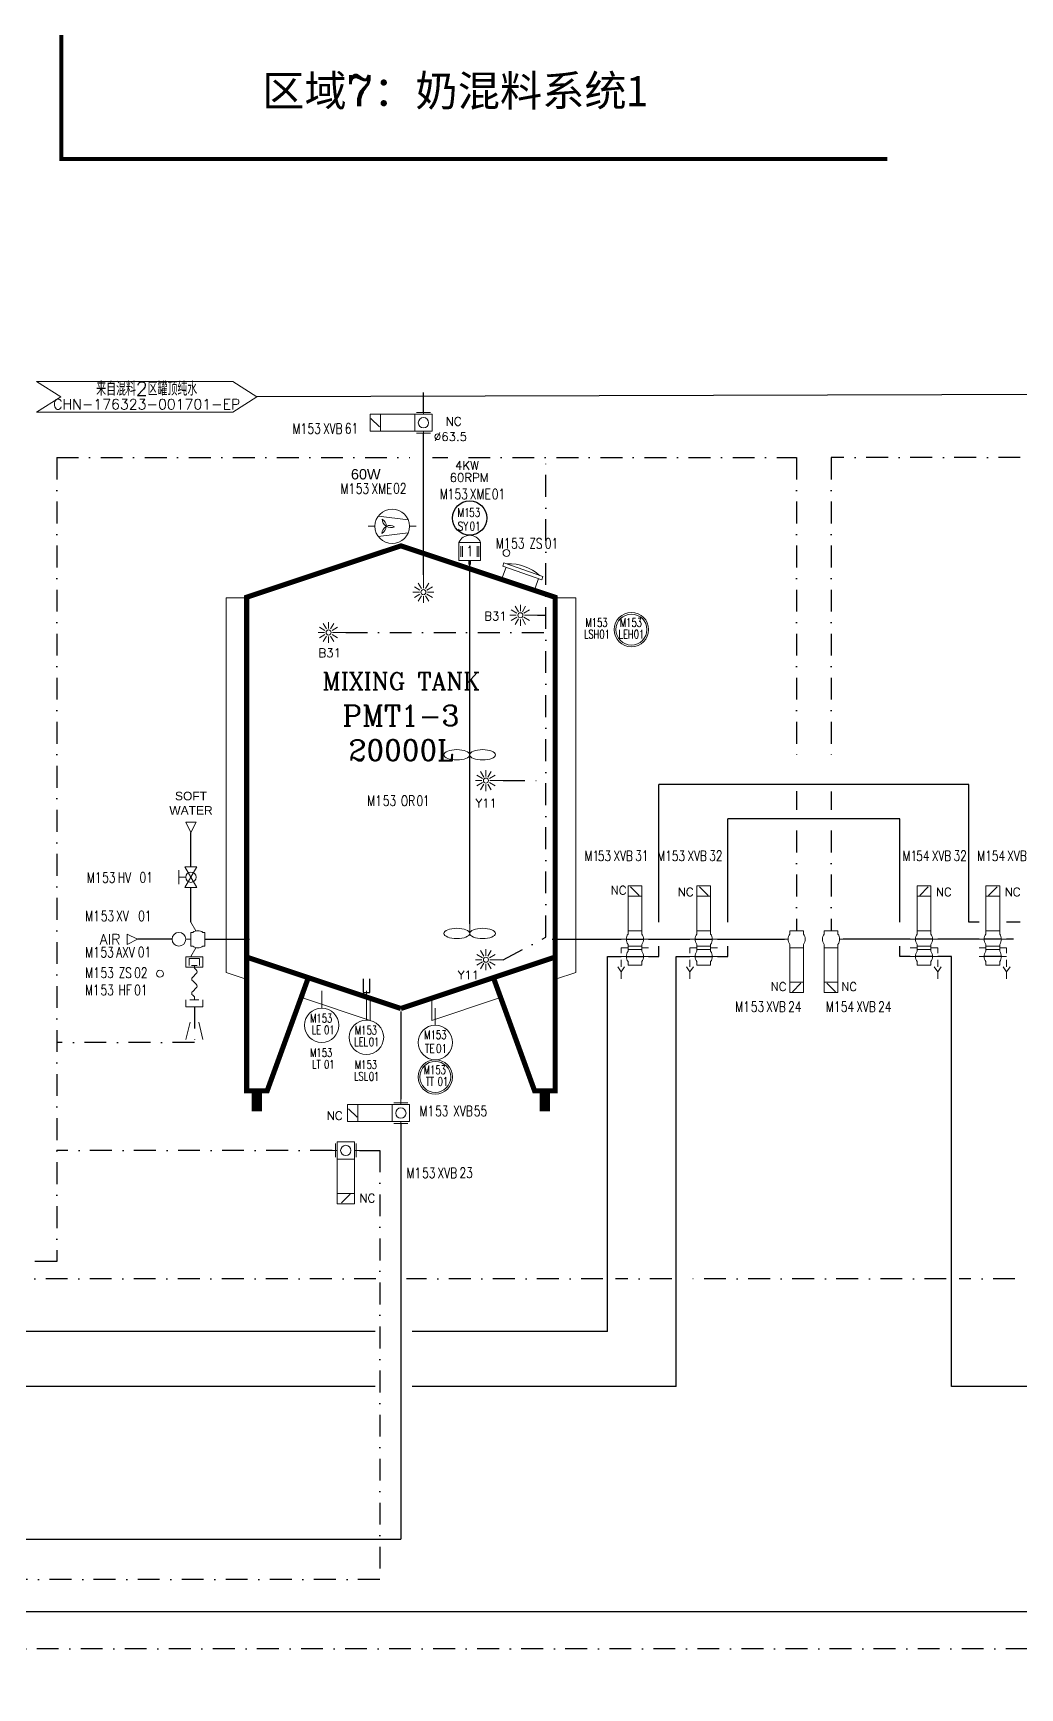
# Model space of a CAD drawing. Header units: inches. Extents: x 10153 to 11620, y 22178 to 23140.
# Drawn here: x 10843.5 to 11130.3, y 22658.9 to 23139.9 of the extents above; entities that cross this region are included whole.
import ezdxf
from ezdxf.enums import TextEntityAlignment as Align

# ---------------------------------------------------------------- set-up
doc = ezdxf.new("R2010")
doc.units = ezdxf.units.IN
doc.header["$MEASUREMENT"] = 0
doc.linetypes.add('DASHDOT2', pattern=[12.7, 6.35, -3.175, 0, -3.175])
for name, color, linetype in [('14 Pipe Water Cold', 142, 'Continuous'), ('CUVERIE', 7, 'Continuous'), ('DIAMETRE', 7, 'Continuous'), ('MATERIEL-DIVERS', 7, 'Continuous'), ('REPERES', 7, 'Continuous'), ('techn-data', 7, 'Continuous'), ('TEXTE', 7, 'Continuous'), ('TEXTES', 7, 'Continuous'), ('TUYAUTERIE-AIR INSTRUMENT', 3, 'Continuous'), ('TUYAUTERIE-EAU', 5, 'Continuous'), ('TUYAUTERIE-NEP', 4, 'DASHDOT2'), ('TUYAUTERIE-PROCESS', 30, 'Continuous'), ('TXT_FR', 7, 'Continuous'), ('VANNES', 7, 'Continuous')]:
    doc.layers.add(name, color=color, linetype=linetype)
for name, color, linetype, lineweight in [('19 Pipe Process', 30, 'Continuous', 30), ('31 Equipment', 7, 'Continuous', 9), ('33 Instruments Labels', 7, 'Continuous', 9), ('61 Revision Cloud', 1, 'Continuous', 9), ('楼板负筋文字', 7, 'Continuous', 18)]:
    doc.layers.add(name, color=color, linetype=linetype, lineweight=lineweight)
doc.layers.get('REPERES').off()
doc.styles.add('ROMANC', font='romanc')
doc.styles.add('ROMANS', font='ROMANS.SHX')
doc.styles.add('ROMANT', font='romant')
doc.styles.get("Standard").update_dxf_attribs({"font": 'arial.ttf'})
doc.styles.add('USER1', font='TXT.SHX', dxfattribs={"bigfont": 'gbcbig.shx'})
doc.dimstyles.get("Standard").update_dxf_attribs({"dimtxt": 0.18, "dimasz": 0.18, "dimexe": 0.18, "dimexo": 0.0625, "dimgap": 0.09, "dimtad": 0, "dimtih": 1, "dimtoh": 1, "dimdec": 4, "dimzin": 0, "dimdsep": 46, "dimtxsty": 'Standard', "dimcen": 0.09, "dimadec": 0, "dimazin": 0, "dimtfac": 1, "dimtdec": 4, "dimtofl": 0, "dimtmove": 0, "dimatfit": 3, "dimfxl": 0, "dimtolj": 1, "dimtzin": 0, "dimarcsym": 0})

# ---------------------------------------------------------------- blocks, each defined once
blk = doc.blocks.new('APV-TNK-INSULAT-12')
at = {"layer": '31 Equipment', "color": 7}
for p, q in [((-24.95, 67), (-28.22, 67)), ((-28.22, 67), (-28.22, 6.51)), ((24.95, 67), (28.22, 67)), ((28.22, 67), (28.22, 6.51)), ((-28.22, 6.51), (-24.95, 5.42)), ((28.22, 6.51), (24.95, 5.42)), ((-15.74, 2.35), (-4.98, -1.24)), ((-4.98, -1.24), (-4.98, 2.26)), ((15.74, 2.35), (4.98, -1.24)), ((4.98, -1.24), (4.98, 2.26))]:
    blk.add_line(p, q, dxfattribs=at)
at = {"layer": '31 Equipment'}
for p, q in [((-24.95, 5.42), (-24.95, 67)), ((24.95, 5.42), (24.95, 67)), ((-15.74, 2.35), (-14.94, 5.58)), ((-14.94, 5.58), (-4.98, 2.26)), ((14.94, 5.58), (4.98, 2.26)), ((15.74, 2.35), (14.94, 5.58))]:
    blk.add_line(p, q, dxfattribs=at)
at = {"layer": '31 Equipment', "ltscale": 38}
blk.add_point((0, 0), dxfattribs=at)
blk = doc.blocks.new('APV-TNK-ACC-MANHOLE-1')
at = {"layer": '31 Equipment'}
for p, q in [((-6, 3), (-6, 4)), ((-6, 4), (6, 4)), ((-6, 3), (6, 3)), ((-5, 0), (-5, 3)), ((5, 3), (5, 0)), ((6, 3), (6, 4))]:
    blk.add_line(p, q, dxfattribs=at)
blk.add_arc((0, -8), 13, 67.3801, 112.6199, dxfattribs=at)
blk = doc.blocks.new('APV-VLV-DSEAT-SDE44-3')
at = {"layer": '31 Equipment', "ltscale": 38}
for p, q in [((1.25, 20.25), (-1.25, 17.75)), ((-2.5, 5), (-4, 5)), ((-2, 7.5), (-2, 6.5)), ((2, 7.5), (2, 6.5)), ((2.5, 5), (4, 5)), ((-2, 2.5), (-4, 2.5)), ((-2.5, 0), (-4, 0)), ((2, 2.5), (4, 2.5)), ((2.5, 0), (4, 0)), ((4, 2.5), (4, 1)), ((-2, -2.5), (-2, -1.5)), ((2, -2.5), (2, -1.5)), ((4, -4.5), (3, -3)), ((4, -1), (4, -3)), ((5, -3), (4, -4.5)), ((4, -4.5), (4, -6.5))]:
    blk.add_line(p, q, dxfattribs=at)
at = {"layer": '31 Equipment', "lineweight": 30}
for p, q in [((2.5, 5), (-2.5, 5)), ((2.5, 0), (-2.5, 0))]:
    blk.add_line(p, q, dxfattribs=at)
at = {"layer": '31 Equipment'}
for p, q in [((-2, 3), (-2, 3.5)), ((-2, 1.5), (-2, 2.5)), ((2, 3), (2, 3.5)), ((2, 1.5), (2, 2.5)), ((-2, -2.5), (2, -2.5))]:
    blk.add_line(p, q, dxfattribs=at)
at = {"layer": '31 Equipment', "ltscale": 38}
for points in [[(-2, 17.5), (2, 17.5), (2, 20.5), (-2, 20.5)], [(-2, 7.5), (2, 7.5), (2, 17.5), (-2, 17.5)], [(-2, 3), (2, 3), (2, 2), (-2, 2)]]:
    blk.add_lwpolyline(points, close=True, dxfattribs=at)
for centre, start, end in [((0, 5), 143.1301, 216.8699), ((0, 5), 323.1301, 36.8699), ((0, 0), 143.1301, 216.8699), ((0, 0), 323.1301, 36.8699)]:
    blk.add_arc(centre, 2.5, start, end, dxfattribs=at)
blk = doc.blocks.new('APV-VLV-SSEAT-SW41-3')
at = {"layer": '31 Equipment', "ltscale": 38}
for p, q in [((1.25, 15.25), (-1.25, 12.75)), ((-2, 2.5), (-2, 1.5)), ((2, 2.5), (2, 1.5)), ((2.5, 0), (4, 0)), ((-2, -2.5), (-2, -1.5)), ((2, -2.5), (-2, -2.5)), ((-2, -2.5), (2, -2.5)), ((0, -2.5), (0, -5)), ((2, -2.5), (2, -1.5))]:
    blk.add_line(p, q, dxfattribs=at)
for points in [[(-2, 12.5), (2, 12.5), (2, 15.5), (-2, 15.5)], [(-2, 2.5), (2, 2.5), (2, 12.5), (-2, 12.5)]]:
    blk.add_lwpolyline(points, close=True, dxfattribs=at)
for start, end in [(143.1301, 216.8699), (323.1301, 36.8699)]:
    blk.add_arc((0, 0), 2.5, start, end, dxfattribs=at)
blk = doc.blocks.new('APV-TNK-GEN-11')
at = {"layer": '31 Equipment', "color": 7}
for points, const_width in [([(-14.94, 21.58), (-21.58, 3.32), (-24.9, 3.32), (-24.9, 83), (0, 91.3), (24.9, 83), (24.9, 3.32), (21.58, 3.32), (14.94, 21.58)], 0.83), ([(-24.9, 24.9), (0, 16.6)], 0.83), ([(24.9, 24.9), (0, 16.6)], 0.83), ([(-23.24, 3.32), (-23.24, 0)], 1.66), ([(23.24, 3.32), (23.24, 0)], 1.66)]:
    blk.add_lwpolyline(points, dxfattribs=dict(at, const_width=const_width))
at = {"layer": '31 Equipment', "ltscale": 38}
blk.add_point((0, 16), dxfattribs=at)
blk = doc.blocks.new('APV-INS-F-L-LS')
at = {"layer": '31 Equipment'}
for radius in [5, 4.5]:
    blk.add_circle((0, 0), radius, dxfattribs=at)
at = {"layer": '33 Instruments Labels', "style": 'ROMANS', "width": 0.8}
blk.add_attdef('LS?', text='', height=3, dxfattribs=at).set_placement((0, 0), align=Align.MIDDLE)
blk = doc.blocks.new('APV-INS-POS-GEN-1')
at = {"layer": '31 Equipment', "color": 5}
blk.add_circle((0, 0), 1, dxfattribs=at)
blk = doc.blocks.new('APV-FTG-CONX-QUICK-1')
at = {"layer": '31 Equipment'}
for p, q in [((-0.5, 2.5), (2.5, 2.5)), ((-0.5, -2.5), (-0.5, 2.5)), ((0, 1.5), (2, 1.5)), ((0, 0.83), (0, -0.83)), ((2, 1.5), (2, -1.5)), ((2.5, 2.5), (2.5, -2.5)), ((2.5, -2.5), (-0.5, -2.5)), ((0, -0.83), (0, -0.83)), ((2, -1.5), (0, -1.5))]:
    blk.add_line(p, q, dxfattribs=at)
blk = doc.blocks.new('APV-FTG-CONX-HOSE-1')
at = {"layer": '31 Equipment'}
for p, q in [((-4.17, 0), (-5, 0)), ((4.17, 0), (5, 0))]:
    blk.add_line(p, q, dxfattribs=at)
for points in [[(-4.17, 0), (-3.63, 0.5), (-3.42, 0.71), (-3.13, 0.79), (-2.83, 0.71), (-2.58, 0.5), (-1.54, -0.5), (-1.33, -0.71), (-1.04, -0.79), (-0.75, -0.71), (-0.5, -0.5), (0, 0)], [(0, 0), (0.54, 0.5), (0.75, 0.71), (1.04, 0.79), (1.33, 0.71), (1.58, 0.5), (2.62, -0.5), (2.83, -0.71), (3.12, -0.79), (3.42, -0.71), (3.67, -0.5), (4.17, 0)]]:
    blk.add_lwpolyline(points, dxfattribs=at)
blk = doc.blocks.new('APV-FTG-CONX-SCREWED-1')
at = {"layer": '31 Equipment'}
for p, q in [((0, 2.5), (2, 2.5)), ((0, 1.33), (0, -1.33)), ((2, 2.5), (2, -2.5)), ((0, -1.33), (0, -1.33)), ((2, -2.5), (0, -2.5))]:
    blk.add_line(p, q, dxfattribs=at)
blk = doc.blocks.new('APV-FCE-GEN-REDCON-1')
at = {"layer": '31 Equipment', "color": 7}
for p, q in [((-2.5, 2.5), (2.5, 1.25)), ((2.5, 1.25), (2.5, 1.25)), ((2.5, -1.25), (-2.5, -2.5))]:
    blk.add_line(p, q, dxfattribs=at)
blk = doc.blocks.new('APV-SIGN-ARW-FLOW-1')
at = {"layer": '31 Equipment'}
for p, q in [((-1.5, -1.5), (-1.5, 1.5)), ((-1.5, 1.5), (1.5, 0)), ((1.5, 0), (-1.5, -1.5))]:
    blk.add_line(p, q, dxfattribs=at)
blk = doc.blocks.new('APV-TNK-ACC-AGIT-1')
at = {"layer": '31 Equipment'}
blk.add_line((0, 0), (0, -8), dxfattribs=at)
for centre in [(-2.5, -8), (2.5, -8)]:
    blk.add_ellipse(centre, major_axis=(-2.5, 0), ratio=0.4, dxfattribs=at)
blk = doc.blocks.new('APV-TNK-ACC-MOT-1')
at = {"layer": '31 Equipment', "color": 7}
for p, q in [((3.15, 6.4), (-3.15, 6.4)), ((-3.15, 6.4), (-3.15, 1.15)), ((-2.64, 5.35), (-2.64, 2.2)), ((-2.1, 5.35), (-2.1, 2.2)), ((2.1, 5.35), (2.1, 2.2)), ((2.66, 5.35), (2.66, 2.2)), ((3.15, 1.15), (3.15, 6.4)), ((-3.15, 1.15), (3.15, 1.15))]:
    blk.add_line(p, q, dxfattribs=at)
blk.add_arc((0, 5.09), 3.41, 22.6199, 157.3801, dxfattribs=at)
at = {"layer": '31 Equipment', "ltscale": 38}
blk.add_point((0, 0), dxfattribs=at)
at = {"layer": '31 Equipment', "color": 7}
blk.add_trace([(-0.39, 0), (0.39, 0), (-0.39, 1.15), (0.39, 1.15)], dxfattribs=at)
at = {"layer": '31 Equipment', "style": 'ROMANT', "width": 0.8}
blk.add_text('1', height=3, dxfattribs=at).set_placement((0, 3.89), align=Align.MIDDLE)
blk = doc.blocks.new('INSTR-M-L-SY')
at = {"layer": 'MATERIEL-DIVERS', "color": 7}
blk.add_circle((0, 0), 5, dxfattribs=at)
blk = doc.blocks.new('APV-VLV-BFLY-SVS-3')
at = {"layer": '31 Equipment', "ltscale": 38}
for p, q in [((1.25, 15.25), (-1.25, 12.75)), ((-2.5, 0), (-4, 0)), ((2.5, 2.5), (-2.5, 2.5)), ((-2.5, 2.5), (-2.5, -2.5)), ((2.5, -2.5), (2.5, 2.5)), ((2.5, 0), (4, 0)), ((-2.5, -2.5), (2.5, -2.5))]:
    blk.add_line(p, q, dxfattribs=at)
at = {"layer": '31 Equipment'}
for p, q in [((-3, 2), (-3, -2)), ((3, -2), (3, 2))]:
    blk.add_line(p, q, dxfattribs=at)
at = {"layer": '31 Equipment', "ltscale": 38}
for points in [[(-2.5, 12.5), (2.5, 12.5), (2.5, 15.5), (-2.5, 15.5)], [(-2.5, 2.5), (2.5, 2.5), (2.5, 12.5), (-2.5, 12.5)]]:
    blk.add_lwpolyline(points, close=True, dxfattribs=at)
blk.add_circle((0, 0), 1.5, dxfattribs=at)
blk = doc.blocks.new('APV-TNK-ACC-SPRAYBALL-1')
at = {"layer": '31 Equipment'}
for p, q in [((0, -3.81), (0, 0)), ((-1.03, -4.4), (-2.65, -3.47)), ((-0.6, -3.97), (-1.53, -2.35)), ((0.6, -3.97), (1.53, -2.35)), ((1.03, -4.4), (2.65, -3.47)), ((-1.19, -5), (-3.05, -5)), ((-1.03, -5.6), (-2.65, -6.53)), ((-0.6, -6.03), (-1.53, -7.65)), ((0, -6.19), (0, -8.05)), ((0.6, -6.03), (1.53, -7.65)), ((1.03, -5.6), (2.65, -6.53)), ((1.19, -5), (3.05, -5))]:
    blk.add_line(p, q, dxfattribs=at)
blk.add_circle((0, -5), 0.738, dxfattribs=at)
blk = doc.blocks.new('REPNORM')
at = {"layer": 'TEXTES', "style": 'ROMANS', "width": 0.75}
for tag, p in [('ZONE', (-9.75, -1.25)), ('SOUSZONE', (-5.25, -1.25)), ('ELEMENT', (0, -1.25)), ('NUM', (4.5, -1.25))]:
    blk.add_attdef(tag, p, '', height=3, dxfattribs=at)
blk = doc.blocks.new('REPINS2')
at = {"layer": 'TEXTES', "style": 'ROMANS', "width": 0.7}
for tag, p in [('ZONE', (-3.35, 0.8)), ('SOUSZONE', (0.05, 0.8)), ('NUM', (0.7, -2.6))]:
    blk.add_attdef(tag, p, '', height=2.5, dxfattribs=at)
blk.add_attdef('ELEMENT', text='', height=2.5, dxfattribs=at).set_placement((-1.56, -2.59), align=Align.CENTER)
blk = doc.blocks.new('REPNORM1')
at = {"layer": 'TEXTES', "style": 'ROMANS', "width": 0.75}
for tag, p in [('ZONE', (-9.75, -1.25)), ('SOUSZONE', (-5.25, -1.25)), ('ELEMENT', (-0.75, -1.25)), ('NUM', (5.59, -1.22))]:
    blk.add_attdef(tag, p, '', height=3, dxfattribs=at)
blk = doc.blocks.new('APV-INS-M-L-LE2')
at = {"layer": '31 Equipment', "color": 7}
blk.add_line((5, 0), (13, 0), dxfattribs=at)
at = {"layer": '31 Equipment', "lineweight": 25}
blk.add_lwpolyline([(17, 1), (13, 1), (13, 0), (13, -1), (17, -1)], dxfattribs=at)
at = {"layer": '31 Equipment', "color": 7}
blk.add_circle((0, 0), 5, dxfattribs=at)
at = {"layer": '33 Instruments Labels', "style": 'ROMANS', "width": 0.8}
blk.add_attdef('LE?', text='', height=3, dxfattribs=at).set_placement((0, 0), align=Align.MIDDLE)
blk = doc.blocks.new('APV-INS-M-L-TE')
at = {"layer": '31 Equipment', "color": 7}
blk.add_line((0, -5), (0, -10), dxfattribs=at)
blk.add_circle((0, 0), 5, dxfattribs=at)
at = {"layer": '33 Instruments Labels', "style": 'ROMANS', "width": 0.8, "flags": 8}
blk.add_attdef('TE', text='', height=3, dxfattribs=at).set_placement((0, 0), align=Align.MIDDLE)
blk = doc.blocks.new('APV-INS-F-L-TT')
at = {"layer": '31 Equipment'}
for radius in [5, 4.5]:
    blk.add_circle((0, 0), radius, dxfattribs=at)
blk = doc.blocks.new('REPINS')
at = {"layer": 'TEXTES', "style": 'ROMANS', "width": 0.75}
for tag, p in [('ZONE', (-3.3, 1)), ('SOUSZONE', (0.1, 1)), ('NUM', (0.2, -3))]:
    blk.add_attdef(tag, p, '', height=2.5, dxfattribs=at)
blk.add_attdef('ELEMENT', text='', height=2.5, dxfattribs=at).set_placement((-0.2, -3), align=Align.RIGHT)
blk = doc.blocks.new('APV-INS-M-L-LE1')
at = {"layer": '31 Equipment', "color": 7}
blk.add_line((0, -5), (0, -10), dxfattribs=at)
blk.add_circle((0, 0), 5, dxfattribs=at)
blk = doc.blocks.new('APV-PMP-GEN-FAN-1')
at = {"layer": '31 Equipment', "ltscale": 38}
for p, q in [((-5, 0), (-7, 0)), ((5, 0), (7, 0))]:
    blk.add_line(p, q, dxfattribs=at)
at = {"layer": '31 Equipment', "color": 7}
for p, q in [((4.62, 1.91), (-4.01, 2.99)), ((-3.44, 2.92), (-3.44, 2.92)), ((-4.03, -2.96), (4.65, -1.85))]:
    blk.add_line(p, q, dxfattribs=at)
blk.add_circle((0, 0), 5, dxfattribs=at)
for centre, radius, start, end in [((-4.14, 0.04), 2.42, 297.7105, 59.0333), ((-0.6, -2.14), 2.41, 57.3705, 179.0726), ((-0.42, 2.11), 2.48, 179.801, 296.7761)]:
    blk.add_arc(centre, radius, start, end, dxfattribs=at)
blk = doc.blocks.new('*D98')
at = {"color": 0, "linetype": 'ByBlock', "lineweight": -2, "transparency": 16777216}
for start, end in [(298.8475, 326.5251), (330.5717, 358.2929)]:
    blk.add_arc((-600, 4), 6.04, start, end, dxfattribs=at)
at = {"color": 0, "transparency": 16777216}
for points in [[(-594, 4), (-594, 4), (-594, 4)], [(-597, -1), (-597, -1), (-597, -1)]]:
    blk.add_solid(points, dxfattribs=at)
at = {"layer": 'Defpoints', "color": 0, "transparency": 16777216}
for p in [(-600, 4), (-600, 4), (600, 4), (-596, 0), (-111, -949)]:
    blk.add_point(p, dxfattribs=at)
at = {"color": 0, "transparency": 16777216, "insert": (-595, 1), "char_height": 0.18, "attachment_point": 5}
blk.add_mtext('\\A1;63°', dxfattribs=at)
blk = doc.blocks.new('APV-VLV-SAMPL-PRD20-2')
at = {"layer": '31 Equipment', "ltscale": 38}
for p, q in [((-2.54, 2.44), (-4, 5)), ((-5.5, 0), (-4, 0)), ((-4, 2), (-3.5, 2)), ((-4, -2), (-4, 2)), ((-0.5, 2), (0, 2)), ((0, -2), (0, 2)), ((0, -2), (0, 2)), ((-4, -2), (-3.5, -2)), ((-2.54, -2.44), (-4, -5)), ((-0.5, -2), (0, -2))]:
    blk.add_line(p, q, dxfattribs=at)
at = {"layer": '31 Equipment'}
blk.add_circle((-7.5, 0), 2, dxfattribs=at)
at = {"layer": '31 Equipment', "ltscale": 38}
for start, end in [(53.1301, 126.8699), (233.1301, 306.8699)]:
    blk.add_arc((-2, 0), 2.5, start, end, dxfattribs=at)
blk = doc.blocks.new('APV-VLVM-BALL-KHV+MF-1')
at = {"layer": '31 Equipment', "ltscale": 38}
for p, q in [((-3, 0), (-4, 0)), ((3, 0), (4, 0))]:
    blk.add_line(p, q, dxfattribs=at)
at = {"layer": '31 Equipment'}
for p, q in [((-3, 1.734), (-3, -1.734)), ((-3, -1.734), (3, 1.734)), ((3, -1.734), (-3, 1.734)), ((-2, 3.5), (2, 3.5)), ((0, 1.5), (0, 3.5)), ((3, 1.734), (3, -1.734))]:
    blk.add_line(p, q, dxfattribs=at)
blk.add_circle((0, 0), 1.5, dxfattribs=at)
blk = doc.blocks.new('APV-SIGN-ARW-DWG-1')
at = {"layer": '31 Equipment'}
for p, q in [((-32, 4.49), (25, 4.49)), ((-32, 4.49), (-25, 0)), ((-25, 0), (-32, -4.49)), ((25, 4.49), (32, 0)), ((32, 0), (25, -4.49)), ((-32, -4.49), (25, -4.49))]:
    blk.add_line(p, q, dxfattribs=at)
at = {"layer": '31 Equipment', "style": 'ROMANS', "width": 0.8}
for tag, p in [('TEXT1', (0, 0.37)), ('TEXT2', (0, -3.63))]:
    blk.add_attdef(tag, text='', height=3, dxfattribs=at).set_placement(p, align=Align.CENTER)
blk = doc.blocks.new('A$C66546700')
dim = blk.add_angular_dim_2l(base=(-595.50367, -0.03523), line1=((-111.27, -949.40287), (-600, 4)), line2=((-600, 4), (600, 4)), dimstyle='Standard', override={"dimfxl": 250, "dimfxlon": 1, "dimarcsym": 1})
dim.commit()
dim.dimension.update_dxf_attribs({"geometry": '*D98', "text_midpoint": (-594.84489, 0.84963)})
blk = doc.blocks.new('A$C65C80DE7')
at = {"layer": '楼板负筋文字', "color": 1}
blk.add_blockref('A$C66546700', (1352, 1562), dxfattribs=at)

msp = doc.modelspace()

# ---------------------------------------------------------------- linework, layer by layer
at = {"layer": '14 Pipe Water Cold'}
for p, q in [((10889.38, 22897.55), (10889.38, 22907.58)), ((10889.38, 22881.51), (10889.38, 22891.55))]:
    msp.add_line(p, q, dxfattribs=at)
at = {"layer": '19 Pipe Process'}
for p, q in [((11025.38, 22881.51), (11025.38, 22921.51)), ((11115.38, 22921.51), (11025.38, 22921.51)), ((11115.38, 22881.51), (11115.38, 22921.51)), ((11095.38, 22911.51), (11045.38, 22911.51)), ((11045.38, 22881.51), (11045.38, 22911.51)), ((11095.38, 22881.51), (11095.38, 22911.51)), ((11118.38, 22881.51), (11115.38, 22881.51)), ((11130.38, 22881.51), (11126.38, 22881.51)), ((10893.38, 22876.51), (10906.38, 22876.51)), ((10994.38, 22876.51), (11007.38, 22876.51)), ((11007.38, 22876.51), (11014.38, 22876.51)), ((11022.38, 22876.51), (11032.38, 22876.51)), ((11025.38, 22871.51), (11025.38, 22874.47)), ((11032.38, 22876.51), (11034.38, 22876.51)), ((11042.38, 22876.51), (11061.88, 22876.51)), ((11045.38, 22871.51), (11045.38, 22874.47)), ((11098.38, 22876.51), (11078.88, 22876.51)), ((11095.38, 22871.51), (11095.38, 22874.47)), ((11108.38, 22876.51), (11106.38, 22876.51)), ((11118.38, 22876.51), (11108.38, 22876.51)), ((11128.38, 22876.51), (11126.38, 22876.51)), ((11010.38, 22762.5), (11010.38, 22871.51)), ((11010.38, 22871.51), (11014.38, 22871.51)), ((11022.38, 22871.51), (11025.38, 22871.51)), ((11030.38, 22746.51), (11030.38, 22871.51)), ((11030.38, 22871.51), (11034.38, 22871.51)), ((11042.38, 22871.51), (11045.38, 22871.51)), ((11098.38, 22871.51), (11095.38, 22871.51)), ((11110.38, 22871.51), (11106.38, 22871.51)), ((11110.38, 22746.51), (11110.38, 22871.51)), ((10950.38, 22855.51), (10950.38, 22830.01)), ((10950.38, 22822.76), (10950.38, 22702.19)), ((10942.89, 22762.5), (10710.07, 22762.5)), ((11010.38, 22762.5), (10953.63, 22762.5)), ((10942.89, 22746.51), (10710.07, 22746.51)), ((11030.38, 22746.51), (10953.63, 22746.51)), ((11184.99, 22746.51), (11110.38, 22746.51)), ((10600.38, 22702.19), (10950.38, 22702.19)), ((10670.38, 22681.13), (11190.27, 22681.13))]:
    msp.add_line(p, q, dxfattribs=at)
at = {"layer": '31 Equipment'}
msp.add_line((10940.38, 22854.51), (10940.38, 22861.51), dxfattribs=at)
at = {"layer": 'MATERIEL-DIVERS'}
msp.add_line((10970.38, 22881.01), (10970.38, 22985.51), dxfattribs=at)
msp.add_lwpolyline([(10851.7, 23139.28, 1.2, 1.2, 0), (10851.7, 23103.28, 1.2, 1.2, 0), (11091.7, 23103.28, 0, 0, 0), (11091.7, 23139.28, 0, 0, 0)], format="xyseb", close=True, dxfattribs=at)
msp.add_lwpolyline([(10851.7, 23139.28, 1.2, 1.2, 0), (10851.7, 23103.28, 1.2, 1.2, 0), (11091.7, 23103.28, 0, 0, 0), (11091.7, 23139.28, 0, 0, 0)], format="xyseb", close=True, dxfattribs=at)
at = {"layer": 'TUYAUTERIE-AIR INSTRUMENT'}
msp.add_line((10883.88, 22876.51), (10873.88, 22876.51), dxfattribs=at)
at = {"layer": 'TUYAUTERIE-EAU'}
for p, q in [((11324, 23035.45), (10908.53, 23034.15)), ((10956.94, 23029.65), (10956.94, 23035.45)), ((10956.94, 22982.39), (10956.94, 23023.65))]:
    msp.add_line(p, q, dxfattribs=at)
at = {"layer": 'TUYAUTERIE-NEP'}
for p, q in [((10850.38, 23016.51), (10952.95, 23016.51)), ((10850.38, 23016.51), (10850.38, 22782.86)), ((10959.59, 23016.51), (10964, 23016.51)), ((10970, 23016.51), (11065.38, 23016.51)), ((10992.46, 22877.1), (10992.46, 23016.51)), ((11065.38, 23016.51), (11065.38, 22929.09)), ((11075.38, 23016.51), (11075.38, 22929.09)), ((11194.34, 23016.51), (11075.38, 23016.51)), ((10990.11, 22970.68), (10992.46, 22970.68)), ((10934.36, 22965.67), (10992.46, 22965.67)), ((10980.08, 22922.64), (10992.46, 22922.64)), ((11065.38, 22919.55), (11065.38, 22914.09)), ((11075.38, 22919.45), (11075.38, 22914.09)), ((11065.38, 22908.09), (11065.38, 22879.01)), ((11075.38, 22908.09), (11075.38, 22879.01)), ((10980.08, 22870.55), (10992.46, 22877.1)), ((10890.38, 22856.92), (10890.38, 22846.51)), ((10890.38, 22846.51), (10850.38, 22846.51)), ((10930.38, 22815.14), (10850.38, 22815.14)), ((10938.38, 22815.14), (10944.25, 22815.14)), ((10944.25, 22815.14), (10944.25, 22690.4)), ((10850.38, 22782.86), (10708.92, 22782.86)), ((10943.12, 22777.86), (10708.86, 22777.86)), ((11009.07, 22777.86), (10952.06, 22777.86)), ((11029.1, 22777.86), (11012.73, 22777.86)), ((11108.85, 22777.86), (11032.21, 22777.86)), ((11128.81, 22777.86), (11112.61, 22777.86)), ((10944.25, 22690.4), (10590.38, 22690.4)), ((11196.51, 22670.32), (10660.38, 22670.32))]:
    msp.add_line(p, q, dxfattribs=at)

# ---------------------------------------------------------------- block references
at = {"layer": '31 Equipment'}
for name, p, rotation in [('APV-SIGN-ARW-FLOW-1', (10889.38, 22909.08), 269.9999999999997), ('APV-VLVM-BALL-KHV+MF-1', (10889.38, 22894.55), 89.99999999999991), ('APV-INS-M-L-LE2', (10940.38, 22848.01), 90), ('APV-INS-M-L-LE1', (10927.38, 22851.51), 180), ('APV-INS-M-L-TE', (10960.38, 22846.51), 180)]:
    msp.add_blockref(name, p, dxfattribs=dict(at, rotation=rotation))
for name, p in [('APV-VLV-SAMPL-PRD20-2', (10893.38, 22876.51)), ('APV-INS-F-L-TT', (10960.38, 22836.51))]:
    msp.add_blockref(name, p, dxfattribs=at)
for name, p, values in [('REPINS2', (10927.38, 22851.51), {'ZONE': 'M1', 'SOUSZONE': '53', 'NUM': '01', 'ELEMENT': 'LE'}), ('REPINS2', (10940.38, 22848.01), {'ZONE': 'M1', 'SOUSZONE': '53', 'NUM': '01', 'ELEMENT': 'LEL'}), ('REPINS', (10960.38, 22846.51), {'ZONE': 'M1', 'SOUSZONE': '53', 'ELEMENT': 'TE', 'NUM': '01'}), ('REPINS2', (10927.38, 22841.51), {'ZONE': 'M1', 'SOUSZONE': '53', 'NUM': '01', 'ELEMENT': 'LT'}), ('REPINS2', (10940.38, 22838.01), {'ZONE': 'M1', 'SOUSZONE': '53', 'NUM': '01', 'ELEMENT': 'LSL'}), ('REPINS2', (10960.38, 22836.51), {'ZONE': 'M1', 'SOUSZONE': '53', 'NUM': '01', 'ELEMENT': 'TT'})]:
    msp.add_blockref(name, p, dxfattribs=at).add_auto_attribs(values)
at = {"layer": '33 Instruments Labels'}
for name, p in [('INSTR-M-L-SY', (10970.36, 22998.93)), ('APV-INS-POS-GEN-1', (10880.38, 22866.51))]:
    msp.add_blockref(name, p, dxfattribs=at)
at = {"layer": '33 Instruments Labels', "xscale": -1}
for name, p in [('APV-INS-POS-GEN-1', (10981.06, 22988.78)), ('APV-TNK-ACC-SPRAYBALL-1', (10956.94, 22982.39)), ('APV-INS-F-L-LS', (11017.38, 22966.51))]:
    msp.add_blockref(name, p, dxfattribs=at)
at = {"layer": '33 Instruments Labels', "xscale": -1, "rotation": 270}
for p in [(10990.11, 22970.68), (10934.36, 22965.67), (10980.08, 22922.64), (10980.08, 22870.55)]:
    msp.add_blockref('APV-TNK-ACC-SPRAYBALL-1', p, dxfattribs=at)
at = {"layer": '33 Instruments Labels', "yscale": 1.5, "zscale": 1.5}
for p, xscale in [((10970.38, 22942.12), 1.5), ((10970.38, 22890.21), -1.5)]:
    msp.add_blockref('APV-TNK-ACC-AGIT-1', p, dxfattribs=dict(at, xscale=xscale))
at = {"layer": '61 Revision Cloud', "xscale": -0.03, "yscale": 0.03, "zscale": 0.03}
msp.add_blockref('A$C65C80DE7', (11480.86, 22640.54), dxfattribs=at)
at = {"layer": 'CUVERIE', "xscale": -1.8, "yscale": 1.8, "zscale": 1.8}
for name, p in [('APV-TNK-GEN-11', (10950.38, 22826.51)), ('APV-TNK-INSULAT-12', (10950.38, 22855.15))]:
    msp.add_blockref(name, p, dxfattribs=at)
at = {"layer": 'CUVERIE'}
msp.add_blockref('APV-TNK-ACC-MOT-1', (10970.41, 22985.43), dxfattribs=at)
at = {"layer": 'CUVERIE', "xscale": -1, "rotation": 340.6180997303045}
msp.add_blockref('APV-TNK-ACC-MANHOLE-1', (10984.66, 22980.17), dxfattribs=at)
at = {"layer": 'MATERIEL-DIVERS'}
ref = msp.add_blockref('APV-SIGN-ARW-DWG-1', (10876.53, 23034.15), dxfattribs=at)
ref.add_attrib('TEXT1', '来自混料2区罐顶纯水', dxfattribs={"layer": '31 Equipment', "height": 4, "style": 'USER1'}).set_placement((10876.53, 23034.52), align=Align.CENTER)
ref.add_attrib('TEXT2', 'CHN-176323-001701-EP', dxfattribs={"layer": '31 Equipment', "height": 3, "style": 'USER1'}).set_placement((10876.53, 23030.52), align=Align.CENTER)
msp.add_blockref('APV-PMP-GEN-FAN-1', (10947.85, 22996.53), dxfattribs=at)
for name, p, rotation in [('APV-FTG-CONX-QUICK-1', (10890.38, 22868.92), 90.00000000000001), ('APV-FTG-CONX-HOSE-1', (10890.38, 22863.92), 90.00000000000001), ('APV-FTG-CONX-SCREWED-1', (10890.38, 22858.92), 270), ('APV-FCE-GEN-REDCON-1', (10890.38, 22849.92), 90.00000000000001)]:
    msp.add_blockref(name, p, dxfattribs=dict(at, rotation=rotation))
at = {"layer": 'REPERES'}
ref = msp.add_blockref('REPNORM1', (10928.51, 23024.69), dxfattribs=at)
ref.add_attrib('ZONE', 'M1 ', (10918.92, 23023.44), dxfattribs={"layer": 'TEXTES', "height": 3, "style": 'ROMANS', "width": 0.75})
ref.add_attrib('SOUSZONE', '53', (10923.26, 23023.44), dxfattribs={"layer": 'TEXTES', "height": 3, "style": 'ROMANS', "width": 0.75})
ref.add_attrib('ELEMENT', 'XVB', (10927.76, 23023.44), dxfattribs={"layer": 'TEXTES', "height": 3, "style": 'ROMANS', "width": 0.75})
ref.add_attrib('NUM', '61', (10934.09, 23023.47), dxfattribs={"layer": 'TEXTES', "height": 3, "style": 'ROMANS', "width": 0.75})
for name, p, values in [('REPNORM1', (10942.57, 23007.25), {'ZONE': 'M1', 'SOUSZONE': '53', 'ELEMENT': 'XME', 'NUM': '02'}), ('REPINS', (10970.14, 22998.31), {'ZONE': 'M1 ', 'SOUSZONE': '53', 'ELEMENT': 'SY', 'NUM': '01'}), ('REPNORM', (10987.71, 22991.32), {'ZONE': 'M1 ', 'SOUSZONE': '53', 'ELEMENT': 'ZS', 'NUM': '01'}), ('REPINS2', (11007.38, 22966.51), {'ZONE': 'M1 ', 'SOUSZONE': '53', 'NUM': '01', 'ELEMENT': 'LSH'}), ('REPINS2', (11017.38, 22966.51), {'ZONE': 'M1 ', 'SOUSZONE': '53', 'NUM': '01', 'ELEMENT': 'LEH'}), ('REPNORM', (10950.38, 22916.51), {'ZONE': 'M1 ', 'SOUSZONE': '53', 'ELEMENT': 'OR', 'NUM': '01'}), ('REPNORM1', (10868.86, 22894.21), {'ZONE': 'M1 ', 'SOUSZONE': '53', 'ELEMENT': 'HV', 'NUM': '01'}), ('REPNORM1', (10868.44, 22883.01), {'ZONE': 'M1 ', 'SOUSZONE': '53', 'ELEMENT': 'XV', 'NUM': '01'}), ('REPNORM1', (10868.38, 22872.51), {'ZONE': 'M1 ', 'SOUSZONE': '53', 'ELEMENT': 'AXV', 'NUM': '01'}), ('REPNORM', (10868.38, 22866.51), {'ZONE': 'M1 ', 'SOUSZONE': '53', 'ELEMENT': 'ZS', 'NUM': '02'}), ('REPNORM', (10868.35, 22861.51), {'ZONE': 'M1 ', 'SOUSZONE': '53', 'ELEMENT': 'HF', 'NUM': '01'}), ('REPNORM1', (11057.31, 22856.64), {'ZONE': 'M1 ', 'SOUSZONE': '53', 'ELEMENT': 'XVB', 'NUM': '24'}), ('REPNORM', (10965.56, 22826.34), {'ZONE': 'M1 ', 'SOUSZONE': '53', 'ELEMENT': 'XVB', 'NUM': ' 55'}), ('REPNORM1', (10961.8, 22808.35), {'ZONE': 'M1 ', 'SOUSZONE': '53', 'ELEMENT': 'XVB', 'NUM': '23'})]:
    msp.add_blockref(name, p, dxfattribs=at).add_auto_attribs(values)
ref = msp.add_blockref('REPNORM1', (10971.2, 23005.65), dxfattribs=at)
ref.add_attrib('ZONE', 'M1 ', (10961.66, 23004.4), dxfattribs={"layer": 'TEXTES', "height": 3, "style": 'ROMANS', "width": 0.75})
ref.add_attrib('SOUSZONE', '53', (10965.95, 23004.4), dxfattribs={"layer": 'TEXTES', "height": 3, "style": 'ROMANS', "width": 0.75})
ref.add_attrib('ELEMENT', 'XME', (10970.46, 23004.4), dxfattribs={"layer": 'TEXTES', "height": 3, "style": 'ROMANS', "width": 0.75})
ref.add_attrib('NUM', '01', (10976.79, 23004.42), dxfattribs={"layer": 'TEXTES', "height": 3, "style": 'ROMANS', "width": 0.75})
ref = msp.add_blockref('REPNORM1', (11012.87, 22900.51), dxfattribs=at)
ref.add_attrib('ZONE', 'M1 ', (11003.77, 22899.26), dxfattribs={"layer": 'TEXTES', "height": 3, "style": 'ROMANS', "width": 0.75})
ref.add_attrib('SOUSZONE', '53', (11007.62, 22899.26), dxfattribs={"layer": 'TEXTES', "height": 3, "style": 'ROMANS', "width": 0.75})
ref.add_attrib('ELEMENT', 'XVB', (11012.13, 22899.26), dxfattribs={"layer": 'TEXTES', "height": 3, "style": 'ROMANS', "width": 0.75})
ref.add_attrib('NUM', '31', (11018.46, 22899.29), dxfattribs={"layer": 'TEXTES', "height": 3, "style": 'ROMANS', "width": 0.75})
ref = msp.add_blockref('REPNORM1', (11034.38, 22900.51), dxfattribs=at)
ref.add_attrib('ZONE', 'M1 ', (11024.87, 22899.26), dxfattribs={"layer": 'TEXTES', "height": 3, "style": 'ROMANS', "width": 0.75})
ref.add_attrib('SOUSZONE', '53', (11029.13, 22899.26), dxfattribs={"layer": 'TEXTES', "height": 3, "style": 'ROMANS', "width": 0.75})
ref.add_attrib('ELEMENT', 'XVB', (11033.63, 22899.26), dxfattribs={"layer": 'TEXTES', "height": 3, "style": 'ROMANS', "width": 0.75})
ref.add_attrib('NUM', '32', (11039.97, 22899.29), dxfattribs={"layer": 'TEXTES', "height": 3, "style": 'ROMANS', "width": 0.75})
ref = msp.add_blockref('REPNORM1', (11105.38, 22900.51), dxfattribs=at)
ref.add_attrib('ZONE', 'M1 ', (11096.11, 22899.26), dxfattribs={"layer": 'TEXTES', "height": 3, "style": 'ROMANS', "width": 0.75})
ref.add_attrib('SOUSZONE', '54', (11100.13, 22899.26), dxfattribs={"layer": 'TEXTES', "height": 3, "style": 'ROMANS', "width": 0.75})
ref.add_attrib('ELEMENT', 'XVB', (11104.63, 22899.26), dxfattribs={"layer": 'TEXTES', "height": 3, "style": 'ROMANS', "width": 0.75})
ref.add_attrib('NUM', '32', (11110.97, 22899.29), dxfattribs={"layer": 'TEXTES', "height": 3, "style": 'ROMANS', "width": 0.75})
ref = msp.add_blockref('REPNORM1', (11127.32, 22900.51), dxfattribs=dict(at, rotation=7.601981207739284e-05))
ref.add_attrib('ZONE', 'M1 ', (11117.86, 22899.26), dxfattribs={"layer": 'TEXTES', "height": 3, "rotation": 0.0001, "style": 'ROMANS', "width": 0.75})
ref.add_attrib('SOUSZONE', '54', (11122.07, 22899.26), dxfattribs={"layer": 'TEXTES', "height": 3, "rotation": 0.0001, "style": 'ROMANS', "width": 0.75})
ref.add_attrib('ELEMENT', 'XVB', (11126.57, 22899.26), dxfattribs={"layer": 'TEXTES', "height": 3, "rotation": 0.0001, "style": 'ROMANS', "width": 0.75})
ref.add_attrib('NUM', '31', (11132.9, 22899.29), dxfattribs={"layer": 'TEXTES', "height": 3, "rotation": 0.0001, "style": 'ROMANS', "width": 0.75})
ref = msp.add_blockref('REPNORM1', (11083.48, 22856.64), dxfattribs=at)
ref.add_attrib('ZONE', 'M1 ', (11073.85, 22855.39), dxfattribs={"layer": 'TEXTES', "height": 3, "style": 'ROMANS', "width": 0.75})
ref.add_attrib('SOUSZONE', '54', (11078.23, 22855.39), dxfattribs={"layer": 'TEXTES', "height": 3, "style": 'ROMANS', "width": 0.75})
ref.add_attrib('ELEMENT', 'XVB', (11082.73, 22855.39), dxfattribs={"layer": 'TEXTES', "height": 3, "style": 'ROMANS', "width": 0.75})
ref.add_attrib('NUM', '24', (11089.07, 22855.42), dxfattribs={"layer": 'TEXTES', "height": 3, "style": 'ROMANS', "width": 0.75})
at = {"layer": 'TUYAUTERIE-PROCESS', "xscale": -1}
for p in [(11018.38, 22871.51), (11038.38, 22871.51)]:
    msp.add_blockref('APV-VLV-DSEAT-SDE44-3', p, dxfattribs=at)
at = {"layer": 'TUYAUTERIE-PROCESS'}
for p in [(11102.38, 22871.51), (11122.38, 22871.51)]:
    msp.add_blockref('APV-VLV-DSEAT-SDE44-3', p, dxfattribs=at)
at = {"layer": 'TUYAUTERIE-PROCESS', "rotation": 180}
msp.add_blockref('APV-VLV-SSEAT-SW41-3', (11065.38, 22876.51), dxfattribs=at)
at = {"layer": 'TUYAUTERIE-PROCESS', "xscale": -1, "rotation": 180}
msp.add_blockref('APV-VLV-SSEAT-SW41-3', (11075.38, 22876.51), dxfattribs=at)
at = {"layer": 'VANNES'}
for p, rotation in [((10956.94, 23026.65), 90), ((10950.38, 22826.01), 90), ((10934.38, 22815.14), 180)]:
    msp.add_blockref('APV-VLV-BFLY-SVS-3', p, dxfattribs=dict(at, rotation=rotation))
at = {"layer": 'VANNES', "xscale": -1, "rotation": 180}
msp.add_blockref('APV-SIGN-ARW-FLOW-1', (10872.38, 22876.51), dxfattribs=at)

# ---------------------------------------------------------------- texts
at = {"layer": '31 Equipment', "insert": (10889.4, 22916.06), "char_height": 2.5, "attachment_point": 5}
msp.add_mtext_dynamic_manual_height_columns('SOFT WATER', width=13.7649, gutter_width=1, heights=[0], dxfattribs=at)
at = {"layer": 'DIAMETRE'}
msp.add_text('60W', height=3, dxfattribs=at).set_placement((10935.87, 23010.16))
at = {"layer": 'techn-data', "style": 'ROMANS'}
for s, p in [('NC', (10965.72, 23027.03)), ('%%C63.5', (10964.78, 23022.58)), ('4KW', (10969.59, 23014.19)), ('60RPM', (10970.22, 23010.69)), ('B31', (10977.89, 22970.45)), ('B31', (10929.71, 22959.74)), ('Y11', (10975.17, 22916.1)), ('NC', (11013.64, 22890.75)), ('NC', (11033.14, 22890.25)), ('NC', (11108.14, 22890.25)), ('NC', (11128.14, 22890.25)), ('Y11', (10970.02, 22866.12)), ('NC', (11060.14, 22862.75)), ('NC', (11080.64, 22862.75)), ('NC', (10931.14, 22825.25)), ('NC', (10940.64, 22801.25))]:
    msp.add_text(s, height=2.5, dxfattribs=at).set_placement(p, align=Align.MIDDLE_CENTER)
at = {"layer": 'TEXTE', "style": 'ROMANS'}
msp.add_text('AIR', height=3, dxfattribs=at).set_placement((10865.88, 22876.51), align=Align.MIDDLE)
at = {"layer": 'TXT_FR', "attachment_point": 5, "style": 'ROMANC'}
for s, insert, char_height, width in [('{\\fSimSun|b0|i0|c134|p2;区域}7{\\fSimSun|b0|i0|c134|p2;：奶混料系统\\fSimSun|b0|i0|c0|p2;1}', (10966.09, 23122.62), 9, 294.206), ('MIXING TANK', (10950.38, 22951.51), 5, 112.5), ('PMT1-3', (10950.38, 22941.51), 6, 112.5), ('20000L', (10950.38, 22931.51), 6, 112.5)]:
    msp.add_mtext(s, dxfattribs=dict(at, insert=insert, char_height=char_height, width=width))

doc.saveas('drawing.dxf')
